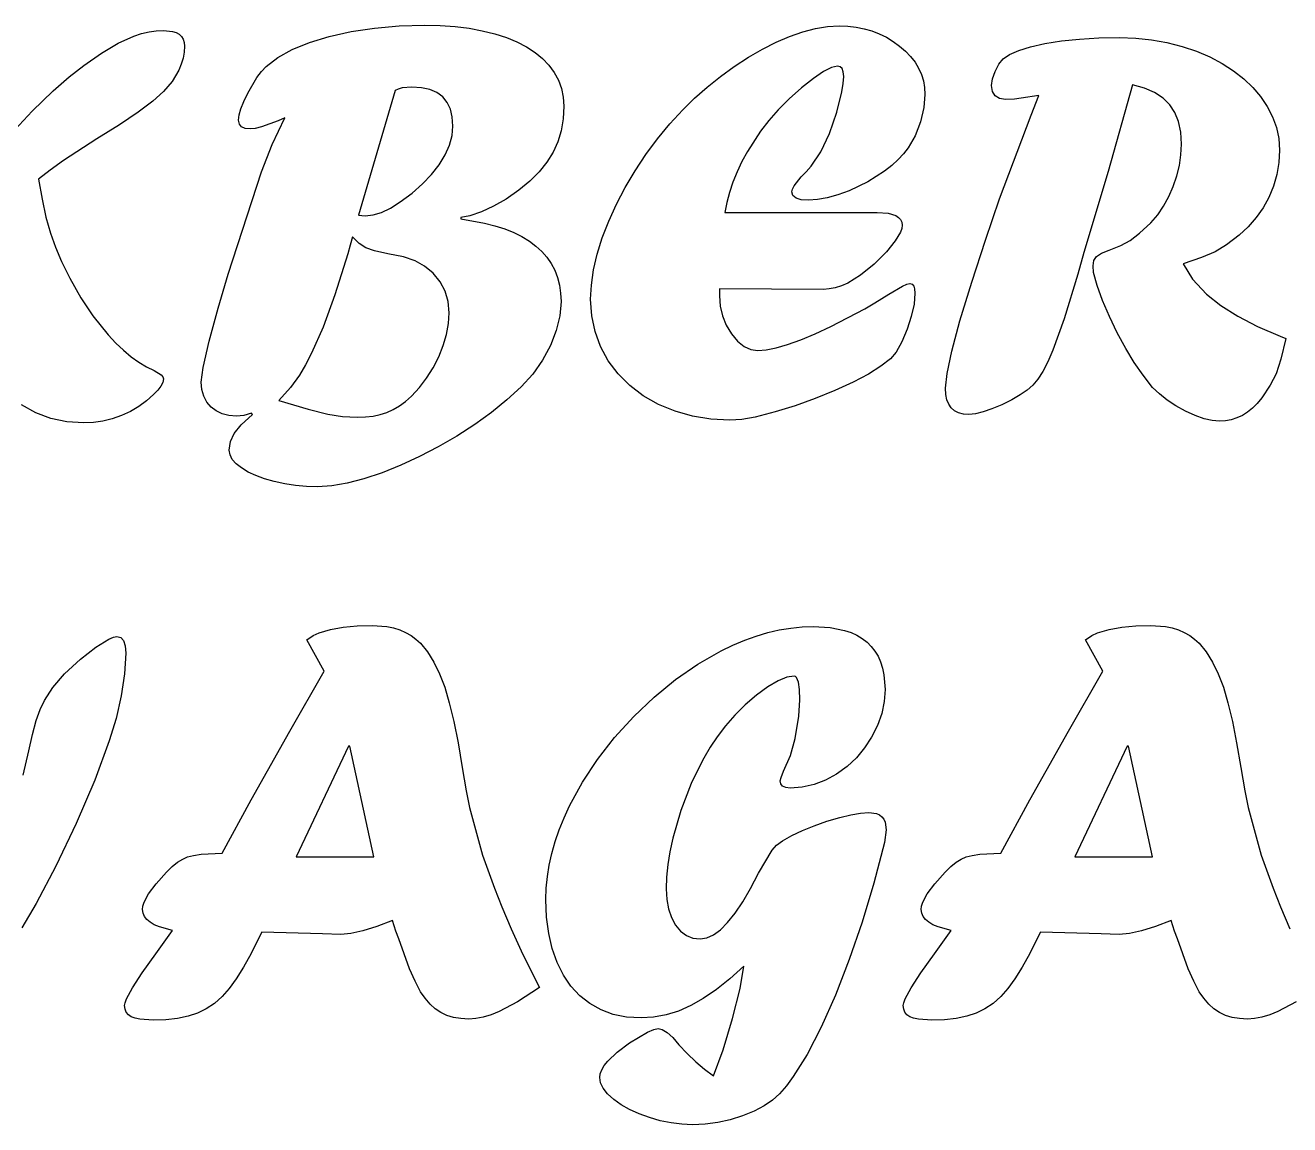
# Model space of a CAD drawing. Extents: x 9 to 1857, y 16 to 982.
# Drawn here: x 910 to 1215.7, y 710.4 to 976.4 of the extents above; entities that cross this region are included whole.
import ezdxf

# ---------------------------------------------------------------- set-up
doc = ezdxf.new("R2010")
doc.units = 0

msp = doc.modelspace()

# ---------------------------------------------------------------- linework, layer by layer
at = {"layer": 'Layer 1'}
for p, q in [((988.831009, 974.844908), (994.450815, 975.684648)), ((994.450815, 975.684648), (1000.372059, 976.188493)), ((1000.372059, 976.188493), (1006.59474, 976.356441)), ((1006.59474, 976.356441), (1010.358499, 976.27462)), ((1010.358499, 976.27462), (1013.932785, 976.029156)), ((1013.932785, 976.029156), (1017.317599, 975.62005)), ((1017.317599, 975.62005), (1020.51294, 975.047301)), ((1097.993677, 974.783953), (1101.059806, 975.580631)), ((1101.059806, 975.580631), (1103.988127, 976.058638)), ((1103.988127, 976.058638), (1106.778641, 976.217974)), ((1106.778641, 976.217974), (1108.875837, 976.141536)), ((1108.875837, 976.141536), (1110.89552, 975.912222)), ((1110.89552, 975.912222), (1112.837689, 975.530032)), ((1112.837689, 975.530032), (1114.702346, 974.994966)), ((932.469275, 972.015121), (936.29763, 973.737665)), ((936.29763, 973.737665), (938.143985, 974.340555)), ((938.143985, 974.340555), (939.945125, 974.771191)), ((939.945125, 974.771191), (941.70105, 975.029573)), ((941.70105, 975.029573), (943.41176, 975.1157)), ((943.41176, 975.1157), (945.642463, 974.87885)), ((945.642463, 974.87885), (946.518811, 974.582787)), ((946.518811, 974.582787), (947.235822, 974.1683)), ((947.235822, 974.1683), (947.793498, 973.635387)), ((947.793498, 973.635387), (948.191838, 972.98405)), ((948.191838, 972.98405), (948.430842, 972.214288)), ((948.430842, 972.214288), (948.51051, 971.3261)), ((974.555405, 970.499789), (978.706739, 972.205108)), ((978.706739, 972.205108), (983.51264, 973.669271)), ((983.51264, 973.669271), (988.831009, 974.844908)), ((1020.51294, 975.047301), (1023.5317, 974.310915)), ((1023.5317, 974.310915), (1026.31792, 973.410886)), ((1026.31792, 973.410886), (1028.8716, 972.347215)), ((1028.8716, 972.347215), (1031.19274, 971.119901)), ((1088.209661, 970.568021), (1091.525543, 972.256116)), ((1091.525543, 972.256116), (1094.789741, 973.668604)), ((1094.789741, 973.668604), (1097.993677, 974.783953)), ((1114.702346, 974.994966), (1116.489489, 974.307025)), ((1116.489489, 974.307025), (1118.19912, 973.466207)), ((1118.19912, 973.466207), (1119.831237, 972.472514)), ((1119.831237, 972.472514), (1121.385841, 971.325944)), ((1156.527342, 971.946348), (1160.549482, 972.579384)), ((1160.549482, 972.579384), (1164.898912, 973.031553)), ((1164.898912, 973.031553), (1169.575632, 973.302854)), ((1169.575632, 973.302854), (1174.579642, 973.393288)), ((1174.579642, 973.393288), (1178.494127, 973.259791)), ((1178.494127, 973.259791), (1182.313872, 972.8593)), ((1182.313872, 972.8593), (1186.038877, 972.191816)), ((1186.038877, 972.191816), (1189.669142, 971.257338)), ((924.153687, 966.658007), (928.46006, 969.60356)), ((928.46006, 969.60356), (932.469275, 972.015121)), ((948.424382, 969.879164), (948.165998, 968.432228)), ((948.51051, 971.3261), (948.424382, 969.879164)), ((971.058639, 968.553313), (974.555405, 970.499789)), ((1031.19274, 971.119901), (1033.264094, 969.776315)), ((1033.264094, 969.776315), (1035.068457, 968.294926)), ((1084.842093, 968.604321), (1088.209661, 970.568021)), ((1121.385841, 971.325944), (1122.823092, 970.087866)), ((1122.823092, 970.087866), (1124.068709, 968.785193)), ((1146.467642, 968.225648), (1148.000712, 969.310852)), ((1148.000712, 969.310852), (1150.188352, 970.292703)), ((1150.188352, 970.292703), (1153.030562, 971.171202)), ((1153.030562, 971.171202), (1156.527342, 971.946348)), ((1189.669142, 971.257338), (1193.161605, 970.08601)), ((1193.161605, 970.08601), (1196.404292, 968.707975)), ((920.60525, 963.88471), (924.153687, 966.658007)), ((947.735357, 966.985289), (947.13246, 965.53835)), ((948.165998, 968.432228), (947.735357, 966.985289)), ((967.114013, 965.164209), (968.21644, 966.365681)), ((968.21644, 966.365681), (971.058639, 968.553313)), ((1035.068457, 968.294926), (1036.605829, 966.675735)), ((1036.605829, 966.675735), (1037.87621, 964.918741)), ((1078.059588, 963.953439), (1081.422841, 966.365014)), ((1081.422841, 966.365014), (1084.842093, 968.604321)), ((1104.9183, 966.171244), (1102.989049, 965.176474)), ((1106.365241, 966.502834), (1104.9183, 966.171244)), ((1107.028425, 966.343498), (1106.365241, 966.502834)), ((1107.502129, 965.865491), (1107.028425, 966.343498)), ((1124.068709, 968.785193), (1125.122693, 967.417924)), ((1125.122693, 967.417924), (1125.985043, 965.986059)), ((1125.985043, 965.986059), (1126.655761, 964.489599)), ((1144.469482, 965.193968), (1145.416882, 966.950963)), ((1145.416882, 966.950963), (1146.467642, 968.225648)), ((1196.404292, 968.707975), (1199.397205, 967.123235)), ((1199.397205, 967.123235), (1202.140342, 965.331788)), ((916.781187, 960.474078), (920.60525, 963.88471)), ((947.13246, 965.53835), (945.51327, 962.782275)), ((963.80671, 959.957821), (966.011582, 963.695741)), ((966.011582, 963.695741), (967.114013, 965.164209)), ((1037.87621, 964.918741), (1038.901115, 963.041165)), ((1038.901115, 963.041165), (1039.63319, 961.060238)), ((1074.859971, 961.404064), (1078.059588, 963.953439)), ((1100.577485, 963.518524), (1097.683611, 961.197394)), ((1102.989049, 965.176474), (1100.577485, 963.518524)), ((1107.78635, 965.068813), (1107.502129, 965.865491)), ((1107.777739, 962.252452), (1107.881091, 963.953464)), ((1107.881091, 963.953464), (1107.78635, 965.068813)), ((1126.655761, 964.489599), (1127.134844, 962.928543)), ((1127.134844, 962.928543), (1127.422294, 961.302891)), ((1143.64266, 961.817788), (1143.849365, 963.385303)), ((1143.849365, 963.385303), (1144.469482, 965.193968)), ((1202.140342, 965.331788), (1204.6122, 963.39823)), ((1204.6122, 963.39823), (1206.791222, 961.318258)), ((911.648, 955.6165), (916.781187, 960.474078)), ((943.41176, 960.30181), (940.827944, 958.010825)), ((945.51327, 962.782275), (943.41176, 960.30181)), ((962.842088, 957.94675), (963.80671, 959.957821)), ((999.429, 960.578), (990.54065, 930.399)), ((1000.173988, 960.939718), (999.42899, 960.577983)), ((999.42899, 960.577983), (999.429, 960.578)), ((1001.099852, 961.1981), (1000.173988, 960.939718)), ((1003.49418, 961.404805), (1001.099852, 961.1981)), ((1005.819616, 961.257312), (1003.49418, 961.404805)), ((1007.834994, 960.814833), (1005.819616, 961.257312)), ((1009.540313, 960.077368), (1007.834994, 960.814833)), ((1010.935575, 959.044917), (1009.540313, 960.077368)), ((1039.63319, 961.060238), (1040.072435, 958.97596)), ((1071.823988, 958.716889), (1074.859971, 961.404064)), ((1097.683611, 961.197394), (1094.712222, 958.553285)), ((1106.227451, 955.340744), (1107.467681, 960.249994)), ((1107.467681, 960.249994), (1107.777739, 962.252452)), ((1127.422294, 961.302891), (1127.518111, 959.612644)), ((1143.853671, 960.340705), (1143.64266, 961.817788)), ((1144.486705, 959.285645), (1143.853671, 960.340705)), ((1177.680309, 961.955584), (1171.789199, 941.026659)), ((1180.569869, 961.137373), (1177.680309, 961.955584)), ((1183.037409, 960.060782), (1180.569869, 961.137373)), ((1185.082929, 958.725808), (1183.037409, 960.060782)), ((1206.791222, 961.318258), (1208.67741, 959.09187)), ((940.827944, 958.010825), (937.279505, 955.34088)), ((962.153073, 956.185448), (962.842088, 957.94675)), ((1012.020778, 957.717481), (1010.935575, 959.044917)), ((1012.795924, 956.095058), (1012.020778, 957.717481)), ((1040.072435, 958.97596), (1040.21885, 956.788331)), ((1068.951641, 955.891914), (1071.823988, 958.716889)), ((1094.712222, 958.553285), (1092.068116, 955.926399)), ((1127.518111, 959.612644), (1127.242501, 956.443161)), ((1145.541761, 958.65261), (1144.486705, 959.285645)), ((1147.01884, 958.441598), (1145.541761, 958.65261)), ((1149.172025, 958.510499), (1147.01884, 958.441598)), ((1150.80844, 958.717204), (1149.172025, 958.510499)), ((1155.08034, 959.33732), (1150.80844, 958.717204)), ((1153.22, 954.652), (1155.08034, 959.33732)), ((1186.706429, 957.132454), (1185.082929, 958.725808)), ((1187.942358, 955.272105), (1186.706429, 957.132454)), ((1208.67741, 959.09187), (1210.270762, 956.719068)), ((897.661, 940.527), (911.648, 955.6165)), ((937.279505, 955.34088), (932.766444, 952.291975)), ((961.60186, 953.412151), (961.739663, 954.673915)), ((961.739663, 954.673915), (962.153073, 956.185448)), ((969.697825, 947.538305), (972.76396, 953.96337)), ((972.76396, 953.96337), (971.17921, 953.205451)), ((1013.261011, 954.17765), (1012.795924, 956.095058)), ((1013.41604, 951.965255), (1013.261011, 954.17765)), ((1040.21885, 956.788331), (1040.055209, 953.739427)), ((1065.829527, 952.48988), (1068.951641, 955.891914)), ((1092.068116, 955.926399), (1089.751292, 953.316735)), ((1104.436001, 950.190331), (1106.227451, 955.340744)), ((1127.242501, 956.443161), (1126.415671, 952.998074)), ((1145.572109, 934.394834), (1153.220199, 954.651934)), ((1153.220199, 954.651934), (1153.22, 954.652)), ((1188.825164, 953.067247), (1187.942358, 955.272105)), ((1210.270762, 956.719068), (1211.566974, 954.251523)), ((1211.566974, 954.251523), (1212.49284, 951.672008)), ((932.766444, 952.291975), (927.28876, 948.86411)), ((961.778421, 952.477673), (961.60186, 953.412151)), ((962.308105, 951.810188), (961.778421, 952.477673)), ((963.190911, 951.409698), (962.308105, 951.810188)), ((964.42684, 951.276201), (963.190911, 951.409698)), ((965.598173, 951.396779), (964.42684, 951.276201)), ((967.114012, 951.758513), (965.598173, 951.396779)), ((971.17921, 953.205451), (967.114012, 951.758513)), ((1013.205029, 949.674274), (1013.41604, 951.965255)), ((1039.564285, 950.862776), (1038.746079, 948.158377)), ((1040.055209, 953.739427), (1039.564285, 950.862776)), ((1062.871056, 948.898369), (1065.829527, 952.48988)), ((1087.761751, 950.724294), (1084.626729, 945.849491)), ((1089.751292, 953.316735), (1087.761751, 950.724294)), ((1126.415671, 952.998074), (1125.123758, 949.639114)), ((1189.354848, 950.51788), (1188.825164, 953.067247)), ((1212.49284, 951.672008), (1213.048359, 948.980523)), ((927.28876, 948.86411), (919.296135, 943.679253)), ((1012.571995, 947.34884), (1013.205029, 949.674274)), ((1038.746079, 948.158377), (1037.60059, 945.626231)), ((1060.076227, 945.11738), (1062.871056, 948.898369)), ((1102.368931, 945.763394), (1104.436001, 950.190331)), ((1125.123758, 949.639114), (1123.452901, 946.728014)), ((1189.531409, 947.624004), (1189.354848, 950.51788)), ((1213.048359, 948.980523), (1213.233532, 946.177068)), ((967.114, 940.94097), (969.697825, 947.538305)), ((1010.03986, 942.594615), (1011.516939, 944.988954)), ((1011.516939, 944.988954), (1012.571995, 947.34884)), ((1037.60059, 945.626231), (1036.101979, 943.218974)), ((1057.445041, 941.146914), (1060.076227, 945.11738)), ((1084.626729, 945.849491), (1083.29176, 943.373336)), ((1100.043508, 942.318299), (1102.368931, 945.763394)), ((1122.372, 945.289691), (1121.058556, 943.868592)), ((1123.452901, 946.728014), (1122.372, 945.289691)), ((1189.031869, 942.473569), (1189.406524, 945.044478)), ((1189.406524, 945.044478), (1189.531409, 947.624004)), ((1213.233532, 946.177068), (1213.074197, 943.162614)), ((919.296135, 943.679253), (916.023291, 941.332286)), ((1008.213962, 940.251956), (1010.03986, 942.594615)), ((1036.101979, 943.218974), (1034.224405, 940.889231)), ((1083.29176, 943.373336), (1082.111821, 940.871344)), ((1098.842035, 940.905813), (1100.043508, 942.318299)), ((1119.51257, 942.464716), (1117.734041, 941.078064)), ((1121.058556, 943.868592), (1119.51257, 942.464716)), ((1188.407444, 939.911278), (1189.031869, 942.473569)), ((1213.074197, 943.162614), (1212.596192, 940.251513)), ((916.023291, 941.332286), (913.23276, 939.14896)), ((913.23276, 939.14896), (914.094031, 934.291385)), ((959.0525, 916.13637), (967.114, 940.94097)), ((1006.043557, 937.978197), (1008.213962, 940.251956)), ((1031.967869, 938.637004), (1029.33237, 936.462291)), ((1034.224405, 940.889231), (1031.967869, 938.637004)), ((1055.037774, 937.111862), (1057.445041, 941.146914)), ((1082.111821, 940.871344), (1081.099829, 938.399492)), ((1095.909394, 937.546849), (1097.614721, 939.700034)), ((1097.614721, 939.700034), (1098.842035, 940.905813)), ((1113.703288, 938.511474), (1109.190231, 936.323844)), ((1117.734041, 941.078064), (1113.703288, 938.511474)), ((1171.789199, 941.026659), (1165.967009, 921.372484)), ((1187.533249, 937.357604), (1188.407444, 939.911278)), ((1212.596192, 940.251513), (1211.799517, 937.443764)), ((1000.66923, 933.637385), (1003.528647, 935.773341)), ((1003.528647, 935.773341), (1006.043557, 937.978197)), ((1029.33237, 936.462291), (1026.240404, 934.317724)), ((1052.914733, 933.068194), (1055.037774, 937.111862)), ((1080.268704, 935.944867), (1079.618444, 933.507467)), ((1081.099829, 938.399492), (1080.268704, 935.944867)), ((1095.340951, 936.048234), (1095.483062, 936.71572)), ((1095.595027, 935.174043), (1095.340951, 936.048234)), ((1095.483062, 936.71572), (1095.909394, 937.546849)), ((1109.190231, 936.323844), (1106.434154, 935.329074)), ((1186.473891, 934.920203), (1187.533249, 937.357604)), ((1211.799517, 937.443764), (1210.684172, 934.739368)), ((914.094031, 934.291385), (915.0242, 929.91612)), ((998.330869, 932.160302), (1000.66923, 933.637385)), ((1023.234565, 932.569341), (1020.314854, 931.217144)), ((1026.240404, 934.317724), (1023.234565, 932.569341)), ((1051.075919, 929.015912), (1052.914733, 933.068194)), ((1079.618444, 933.507467), (1079.149051, 931.087294)), ((1096.357254, 934.549621), (1095.595027, 935.174043)), ((1097.627632, 934.174968), (1096.357254, 934.549621)), ((1099.406161, 934.050084), (1097.627632, 934.174968)), ((1101.542119, 934.192194), (1099.406161, 934.050084)), ((1103.884784, 934.618524), (1101.542119, 934.192194)), ((1106.434154, 935.329074), (1103.884784, 934.618524)), ((1142.127004, 924.421334), (1145.572109, 934.394834)), ((1183.786721, 930.510488), (1185.225049, 932.637832)), ((1185.225049, 932.637832), (1186.473891, 934.920203)), ((1210.684172, 934.739368), (1209.275982, 932.202919)), ((915.0242, 929.91612), (916.109412, 926.074848)), ((990.54065, 930.399), (992.19429, 930.261195)), ((992.19429, 930.261195), (994.093399, 930.472207)), ((994.093399, 930.472207), (996.138925, 931.105243)), ((996.138925, 931.105243), (998.330869, 932.160302)), ((1017.48127, 930.261131), (1015.34532, 929.847723)), ((1015.34532, 929.847723), (1015.35, 929.503)), ((1015.35, 929.503), (1021.018242, 928.512537)), ((1020.314854, 931.217144), (1017.48127, 930.261131)), ((1079.149051, 931.087294), (1115.94, 931.088)), ((1115.94, 931.088), (1118.592711, 930.894214)), ((1118.592711, 930.894214), (1120.487505, 930.312855)), ((1120.487505, 930.312855), (1121.150683, 929.876836)), ((1121.150683, 929.876836), (1121.624381, 929.343924)), ((1121.624381, 929.343924), (1121.9086, 928.714118)), ((1182.158909, 928.538174), (1183.786721, 930.510488)), ((1207.600802, 929.830113), (1205.658632, 927.620949)), ((1209.275982, 932.202919), (1207.600802, 929.830113)), ((1021.018242, 928.512537), (1023.568951, 927.855817)), ((1023.568951, 927.855817), (1025.930719, 927.091439)), ((1025.930719, 927.091439), (1028.103545, 926.219401)), ((1049.521331, 924.955014), (1051.075919, 929.015912)), ((1121.581317, 926.312248), (1120.315248, 924.1806)), ((1121.897834, 927.206893), (1121.581317, 926.312248)), ((1122.00334, 927.98742), (1121.897834, 927.206893)), ((1121.9086, 928.714118), (1122.00334, 927.98742)), ((1179.385616, 926.074937), (1182.158909, 928.538174)), ((1205.658632, 927.620949), (1203.449472, 925.575428)), ((916.109412, 926.074848), (917.29797, 922.68143)), ((989.0937, 925.1625), (988.542494, 923.16435)), ((989.093662, 925.162488), (989.0937, 925.1625)), ((990.76453, 923.543294), (989.093662, 925.162488)), ((992.332052, 922.544218), (990.76453, 923.543294)), ((1028.103545, 926.219401), (1030.08743, 925.239705)), ((1030.08743, 925.239705), (1031.882373, 924.152349)), ((1031.882373, 924.152349), (1033.488375, 922.957335)), ((1048.285402, 920.975932), (1049.521331, 924.955014)), ((1120.315248, 924.1806), (1118.205132, 921.592477)), ((1138.819709, 914.206634), (1142.127004, 924.421334)), ((1174.855317, 923.077709), (1177.129079, 924.335164)), ((1177.129079, 924.335164), (1179.385616, 926.074937)), ((1200.45225, 923.267218), (1197.661722, 921.579128)), ((1203.449472, 925.575428), (1200.45225, 923.267218)), ((917.29797, 922.68143), (918.79658, 919.253568)), ((987.991262, 921.0973), (984.873454, 911.175425)), ((988.542494, 923.16435), (987.991262, 921.0973)), ((994.433547, 921.837972), (992.332052, 922.544218)), ((997.706372, 921.097278), (994.433547, 921.837972)), ((1001.444312, 920.322133), (997.706372, 921.097278)), ((1004.252052, 919.374738), (1001.444312, 920.322133)), ((1033.488375, 922.957335), (1034.905436, 921.654662)), ((1034.905436, 921.654662), (1036.133555, 920.24433)), ((1036.133555, 920.24433), (1037.172732, 918.726339)), ((1047.402596, 917.169104), (1048.285402, 920.975932)), ((1118.205132, 921.592477), (1115.25097, 918.54788)), ((1165.967009, 921.372484), (1164.520079, 916.135944)), ((1168.378563, 919.425914), (1168.998679, 920.407764)), ((1168.998679, 920.407764), (1170.170007, 921.200135)), ((1170.170007, 921.200135), (1172.030349, 921.923604)), ((1172.030349, 921.923604), (1174.855317, 923.077709)), ((1194.388895, 920.16664), (1189.944732, 918.685258)), ((1197.661722, 921.579128), (1194.388895, 920.16664)), ((918.79658, 919.253568), (920.81195, 915.17114)), ((1006.543045, 918.117278), (1004.252052, 919.374738)), ((1008.592882, 916.411958), (1006.543045, 918.117278)), ((1037.172732, 918.726339), (1038.022969, 917.100689)), ((1038.022969, 917.100689), (1038.684264, 915.36738)), ((1046.872912, 913.534532), (1047.402596, 917.169104)), ((1115.25097, 918.54788), (1111.978138, 915.89516)), ((1168.171857, 918.134004), (1168.378563, 919.425914)), ((1168.309652, 916.549264), (1168.171857, 918.134004)), ((1189.944732, 918.685258), (1192.218482, 914.964558)), ((920.81195, 915.17114), (923.464665, 910.416915)), ((956.611144, 907.919545), (959.057154, 916.13607)), ((959.057154, 916.13607), (959.0525, 916.13637)), ((1010.311115, 914.340599), (1008.592882, 916.411958)), ((1011.538425, 912.053921), (1010.311115, 914.340599)), ((1038.684264, 915.36738), (1039.156617, 913.526412)), ((1111.978138, 915.89516), (1108.84311, 914.00036)), ((1135.994751, 904.904919), (1138.819709, 914.206634)), ((1164.520079, 916.135944), (1161.212786, 905.335594)), ((1169.18815, 913.414229), (1168.309652, 916.549264)), ((1192.218482, 914.964558), (1195.594662, 911.312768)), ((984.873454, 911.175425), (981.996812, 903.3206)), ((1012.27481, 909.551924), (1011.538425, 912.053921)), ((1039.156617, 913.526412), (1039.440029, 911.577786)), ((1039.440029, 911.577786), (1039.5345, 909.5215)), ((1046.696351, 910.072214), (1046.872912, 913.534532)), ((1077.8409, 912.621803), (1077.84, 910.899)), ((1102.99, 912.484), (1077.8409, 912.621803)), ((1104.398953, 912.57926), (1102.98647, 912.48452)), ((1102.98647, 912.48452), (1102.99, 912.484)), ((1105.845888, 912.86348), (1104.398953, 912.57926)), ((1107.327273, 913.33718), (1105.845888, 912.86348)), ((1108.84311, 914.00036), (1107.327273, 913.33718)), ((1115.3915, 909.24536), (1118.76768, 911.31241)), ((1118.76768, 911.31241), (1122.074957, 913.224437)), ((1122.074957, 913.224437), (1123.160162, 913.702444)), ((1123.160162, 913.702444), (1123.86641, 913.86178)), ((1123.86641, 913.86178), (1124.409011, 913.71967)), ((1124.409011, 913.71967), (1124.796582, 913.29334)), ((1124.796582, 913.29334), (1125.029126, 912.58279)), ((1125.10664, 911.58802), (1124.88271, 908.935302)), ((1125.029126, 912.58279), (1125.10664, 911.58802)), ((1170.445602, 909.796884), (1169.18815, 913.414229)), ((1195.594662, 911.312768), (1199.031141, 908.586837)), ((923.464665, 910.416915), (926.32409, 906.0761)), ((954.509634, 899.94417), (956.611144, 907.919545)), ((1012.520272, 906.834608), (1012.27481, 909.551924)), ((1039.5345, 909.5215), (1039.241665, 906.07641)), ((1046.963345, 906.06729), (1046.696351, 910.072214)), ((1077.84, 910.899), (1078.020866, 908.440067)), ((1078.020866, 908.440067), (1078.563463, 906.0931)), ((1112.97993, 907.79842), (1115.3915, 909.24536)), ((1124.88271, 908.935302), (1124.210921, 905.93807)), ((1172.099252, 905.938384), (1170.445602, 909.796884)), ((1199.031141, 908.586837), (1203.139417, 905.990093)), ((926.32409, 906.0761), (930.040484, 901.476894)), ((1012.360937, 904.229248), (1012.520272, 906.834608)), ((1039.241665, 906.07641), (1038.36316, 902.49352)), ((1047.764326, 902.251849), (1046.963345, 906.06729)), ((1078.563463, 906.0931), (1079.467791, 903.858097)), ((1104.76339, 903.474838), (1112.97993, 907.79842)), ((1124.210921, 905.93807), (1123.194619, 902.820265)), ((1133.996599, 897.532434), (1135.994751, 904.904919)), ((1161.212786, 905.335594), (1158.456709, 897.739144)), ((1174.028502, 901.942084), (1172.099252, 905.938384)), ((1203.139417, 905.990093), (1207.919491, 903.522537)), ((981.996812, 903.3206), (979.223507, 897.016085)), ((1011.882932, 901.580828), (1012.360937, 904.229248)), ((1038.36316, 902.49352), (1036.985117, 898.87618)), ((1049.099295, 898.62589), (1047.764326, 902.251849)), ((1079.467791, 903.858097), (1080.73385, 901.73506)), ((1101.003937, 901.739374), (1104.76339, 903.474838)), ((1123.194619, 902.820265), (1121.937151, 899.80581)), ((1176.07833, 898.152482), (1174.028502, 901.942084)), ((1207.919491, 903.522537), (1213.371362, 901.184168)), ((930.040484, 901.476894), (931.895451, 899.500273)), ((931.895451, 899.500273), (933.748265, 897.738975)), ((953.062689, 893.570755), (954.509634, 899.94417)), ((1009.970912, 896.154808), (1011.086257, 898.889348)), ((1011.086257, 898.889348), (1011.882932, 901.580828)), ((1036.985117, 898.87618), (1035.05587, 895.32774)), ((1080.73385, 901.73506), (1082.219547, 899.956535)), ((1082.219547, 899.956535), (1083.78276, 898.68616)), ((1091.516995, 898.324427), (1094.298916, 899.142637)), ((1094.298916, 899.142637), (1097.47703, 900.28813)), ((1097.47703, 900.28813), (1101.003937, 901.739374)), ((1121.937151, 899.80581), (1120.559121, 897.325348)), ((1213.371362, 901.184168), (1214.749392, 900.632954)), ((1214.749392, 900.632954), (1213.543617, 895.568674)), ((933.748265, 897.738975), (935.598926, 896.192998)), ((935.598926, 896.192998), (937.447434, 894.862344)), ((979.223507, 897.016085), (977.772261, 894.251401)), ((1008.601487, 893.493478), (1009.970912, 896.154808)), ((1050.968251, 895.189414), (1049.099295, 898.62589)), ((1083.78276, 898.68616), (1085.423487, 897.923935)), ((1085.423487, 897.923935), (1087.14173, 897.66986)), ((1087.14173, 897.66986), (1089.131266, 897.833502)), ((1089.131266, 897.833502), (1091.516995, 898.324427)), ((1119.181091, 895.6717), (1116.868565, 893.875947)), ((1120.559121, 897.325348), (1119.181091, 895.6717)), ((1132.859712, 892.123647), (1133.996599, 897.532434)), ((1158.456709, 897.739144), (1157.250937, 894.965849)), ((1178.093712, 894.776294), (1176.07833, 898.152482)), ((937.447434, 894.862344), (939.293788, 893.747011)), ((939.293788, 893.747011), (941.13799, 892.847)), ((941.13799, 892.847), (942.843302, 891.796248)), ((952.580374, 890.02231), (953.062689, 893.570755)), ((977.772261, 894.251401), (976.277952, 891.7451)), ((1007.042582, 891.021628), (1008.601487, 893.493478)), ((1035.05587, 895.32774), (1032.69599, 891.968777)), ((1053.353977, 892.024227), (1050.968251, 895.189414)), ((1116.868565, 893.875947), (1113.858406, 892.00268)), ((1156.045162, 892.640414), (1154.839382, 890.762839)), ((1157.250937, 894.965849), (1156.045162, 892.640414)), ((1180.246877, 891.692941), (1178.093712, 894.776294)), ((1213.543617, 895.568674), (1212.406752, 892.089134)), ((943.261019, 889.966048), (942.808855, 889.04018)), ((942.843302, 891.796248), (943.269631, 891.309629)), ((943.41174, 890.84885), (943.261019, 889.966048)), ((943.269631, 891.309629), (943.41174, 890.84885)), ((952.726791, 888.226561), (952.580374, 890.02231)), ((976.277952, 891.7451), (974.17645, 888.765095)), ((1005.294197, 888.739258), (1007.042582, 891.021628)), ((1032.69599, 891.968777), (1029.88825, 888.91987)), ((1056.170336, 889.212164), (1053.353977, 892.024227)), ((1110.150615, 890.051897), (1105.745191, 888.0236)), ((1113.858406, 892.00268), (1110.150615, 890.051897)), ((1132.480749, 888.575204), (1132.859712, 892.123647)), ((1154.839382, 890.762839), (1153.633599, 889.333124)), ((1182.572312, 888.781844), (1180.246877, 891.692941)), ((1212.406752, 892.089134), (1210.994255, 889.281387)), ((941.0002, 887.05925), (939.329328, 885.500349)), ((942.055249, 888.071248), (941.0002, 887.05925)), ((942.808855, 889.04018), (942.055249, 888.071248)), ((953.166041, 886.628903), (952.726791, 888.226561)), ((953.898126, 885.229336), (953.166041, 886.628903)), ((974.17645, 888.765095), (971.317022, 885.61284)), ((1001.952455, 885.393217), (1003.356332, 886.646368)), ((1003.356332, 886.646368), (1005.294197, 888.739258)), ((1029.88825, 888.91987), (1026.460382, 885.771919)), ((1059.417327, 886.753226), (1056.170336, 889.212164)), ((1063.094951, 884.647414), (1059.417327, 886.753226)), ((1105.745191, 888.0236), (1100.973748, 886.068511)), ((1132.56903, 887.08951), (1132.480749, 888.575204)), ((1132.833871, 885.801909), (1132.56903, 887.08951)), ((1150.550242, 886.938789), (1148.504722, 885.75454)), ((1152.259867, 888.13165), (1150.550242, 886.938789)), ((1153.633599, 889.333124), (1152.259867, 888.13165)), ((1184.230269, 887.179876), (1182.572312, 888.781844)), ((1186.10354, 885.681262), (1184.230269, 887.179876)), ((1210.994255, 889.281387), (1208.961642, 886.232484)), ((912.548052, 882.649532), (909.09865, 884.57878)), ((937.486202, 884.130928), (935.470823, 882.950984)), ((939.329328, 885.500349), (937.486202, 884.130928)), ((954.923044, 884.02786), (953.898126, 885.229336)), ((956.184812, 883.063234), (954.923044, 884.02786)), ((971.317022, 885.61284), (978.448357, 883.511335)), ((978.448357, 883.511335), (983.168122, 882.30556)), ((998.98968, 883.429517), (1000.496905, 884.320933)), ((1000.496905, 884.320933), (1001.952455, 885.393217)), ((1026.460382, 885.771919), (1022.72246, 882.735935)), ((1067.12142, 882.989464), (1063.094951, 884.647414)), ((1096.167851, 884.337353), (1091.327498, 882.830126)), ((1100.973748, 886.068511), (1096.167851, 884.337353)), ((1133.275275, 884.7124), (1132.833871, 885.801909)), ((1133.893239, 883.820984), (1133.275275, 884.7124)), ((1134.687765, 883.12766), (1133.893239, 883.820984)), ((1143.711748, 883.55399), (1141.575794, 882.821909)), ((1146.123309, 884.578904), (1143.711748, 883.55399)), ((1148.504722, 885.75454), (1146.123309, 884.578904)), ((1188.192124, 884.286001), (1186.10354, 885.681262)), ((1190.496022, 882.994094), (1188.192124, 884.286001)), ((1206.718036, 883.760631), (1205.51549, 882.789546)), ((1207.866753, 884.908277), (1206.718036, 883.760631)), ((1208.961642, 886.232484), (1207.866753, 884.908277)), ((916.21277, 881.271498), (912.548052, 882.649532)), ((920.092802, 880.444677), (916.21277, 881.271498)), ((924.18815, 880.16907), (920.092802, 880.444677)), ((928.77012, 880.616932), (926.487747, 880.281036)), ((931.035267, 881.176761), (928.77012, 880.616932)), ((933.28319, 881.96052), (931.035267, 881.176761)), ((935.470823, 882.950984), (933.28319, 881.96052)), ((957.627446, 882.374215), (956.184812, 883.063234)), ((959.250947, 881.960804), (957.627446, 882.374215)), ((961.055314, 881.823), (959.250947, 881.960804)), ((962.863971, 881.995254), (961.055314, 881.823)), ((962.24385, 879.70427), (964.9827, 882.23641)), ((964.707084, 882.512016), (962.863971, 881.995254)), ((964.9827, 882.23641), (964.707084, 882.512016)), ((983.168122, 882.30556), (986.733782, 881.737118)), ((986.733782, 881.737118), (990.265002, 881.547638)), ((990.265002, 881.547638), (992.23731, 881.620846)), ((992.23731, 881.620846), (994.089042, 881.840471)), ((994.089042, 881.840471), (995.8202, 882.206511)), ((995.8202, 882.206511), (997.430782, 882.718968)), ((997.430782, 882.718968), (998.98968, 883.429517)), ((1022.72246, 882.735935), (1018.674482, 879.811919)), ((1071.345976, 881.805214), (1067.12142, 882.989464)), ((1075.76862, 881.094664), (1071.345976, 881.805214)), ((1080.389351, 880.857814), (1075.76862, 881.094664)), ((1083.283211, 881.030068), (1080.389351, 880.857814)), ((1086.452691, 881.54683), (1083.283211, 881.030068)), ((1091.327498, 882.830126), (1086.452691, 881.54683)), ((1135.658852, 882.632429), (1134.687765, 883.12766)), ((1136.8065, 882.33529), (1135.658852, 882.632429)), ((1138.130709, 882.236244), (1136.8065, 882.33529)), ((1139.715448, 882.38266), (1138.130709, 882.236244)), ((1141.575794, 882.821909), (1139.715448, 882.38266)), ((1192.842991, 881.939037), (1190.496022, 882.994094)), ((1194.991867, 881.185424), (1192.842991, 881.939037)), ((1196.942651, 880.733257), (1194.991867, 881.185424)), ((1198.695342, 880.582534), (1196.942651, 880.733257)), ((1200.167028, 880.670814), (1198.695342, 880.582534)), ((1201.584886, 880.935656), (1200.167028, 880.670814)), ((1202.948915, 881.377058), (1201.584886, 880.935656)), ((1204.259117, 881.995022), (1202.948915, 881.377058)), ((1205.51549, 882.789546), (1204.259117, 881.995022)), ((926.487747, 880.281036), (924.18815, 880.16907)), ((959.625597, 875.69074), (960.50408, 877.61999)), ((960.50408, 877.61999), (962.24385, 879.70427)), ((1018.674482, 879.811919), (1014.31645, 876.99987)), ((959.33277, 873.62369), (959.625597, 875.69074)), ((1009.829224, 874.377297), (1005.324765, 872.021718)), ((1014.31645, 876.99987), (1009.829224, 874.377297)), ((959.517943, 872.473892), (959.33277, 873.62369)), ((960.073462, 871.367158), (959.517943, 872.473892)), ((960.999328, 870.303487), (960.073462, 871.367158)), ((1005.324765, 872.021718), (1000.803074, 869.933132)), ((962.29554, 869.28288), (960.999328, 870.303487)), ((963.901814, 868.301027), (962.29554, 869.28288)), ((965.757857, 867.422528), (963.901814, 868.301027)), ((1000.803074, 869.933132), (996.26415, 868.11154)), ((967.863669, 866.647382), (965.757857, 867.422528)), ((970.21925, 865.97559), (967.863669, 866.647382)), ((972.760016, 865.432989), (970.21925, 865.97559)), ((975.352455, 865.045418), (972.760016, 865.432989)), ((987.82368, 865.579405), (984.094372, 864.946371)), ((991.880272, 866.634461), (987.82368, 865.579405)), ((996.26415, 868.11154), (991.880272, 866.634461)), ((977.996566, 864.812874), (975.352455, 865.045418)), ((980.69235, 864.73536), (977.996566, 864.812874)), ((984.094372, 864.946371), (980.69235, 864.73536)), ((931.345499, 828.369498), (932.18094, 828.53314)), ((932.18094, 828.53314), (933.115418, 828.279064)), ((978.06944, 827.7064), (979.602507, 828.75715)), ((979.602507, 828.75715), (981.03221, 829.42894)), ((981.03221, 829.42894), (983.822731, 830.212699)), ((983.822731, 830.212699), (986.888855, 830.772528)), ((986.888855, 830.772528), (990.230581, 831.108424)), ((990.230581, 831.108424), (993.84791, 831.22039)), ((993.84791, 831.22039), (997.422187, 830.949089)), ((997.422187, 830.949089), (999.047838, 830.609964)), ((999.047838, 830.609964), (1000.56583, 830.135188)), ((1000.56583, 830.135188), (1001.976163, 829.524761)), ((1001.976163, 829.524761), (1003.278838, 828.778684)), ((1003.278838, 828.778684), (1004.473853, 827.896957)), ((1083.938064, 827.611848), (1086.749043, 828.630302)), ((1086.749043, 828.630302), (1089.540645, 829.463583)), ((1089.540645, 829.463583), (1092.312868, 830.11169)), ((1092.312868, 830.11169), (1095.065714, 830.574623)), ((1095.065714, 830.574623), (1097.799181, 830.852383)), ((1097.799181, 830.852383), (1100.51327, 830.94497)), ((1100.51327, 830.94497), (1104.582793, 830.707043)), ((1104.582793, 830.707043), (1108.109714, 829.993264)), ((1108.109714, 829.993264), (1109.669698, 829.457929)), ((1109.669698, 829.457929), (1111.094031, 828.803631)), ((1111.094031, 828.803631), (1112.382713, 828.03037)), ((1166.31144, 827.7064), (1167.844508, 828.75715)), ((1167.844508, 828.75715), (1169.27421, 829.42894)), ((1169.27421, 829.42894), (1172.064731, 830.212699)), ((1172.064731, 830.212699), (1175.130855, 830.772528)), ((1175.130855, 830.772528), (1178.472581, 831.108424)), ((1178.472581, 831.108424), (1182.08991, 831.22039)), ((1182.08991, 831.22039), (1185.664188, 830.949089)), ((1185.664188, 830.949089), (1187.289838, 830.609964)), ((1187.289838, 830.609964), (1188.80783, 830.135188)), ((1188.80783, 830.135188), (1190.218163, 829.524761)), ((1190.218163, 829.524761), (1191.520838, 828.778684)), ((1191.520838, 828.778684), (1192.715853, 827.896957)), ((923.361508, 823.003767), (927.08219, 825.91487)), ((927.08219, 825.91487), (930.217228, 827.878573)), ((930.217228, 827.878573), (931.345499, 828.369498)), ((933.115418, 828.279064), (933.782902, 827.516838)), ((933.782902, 827.516838), (934.183393, 826.246459)), ((934.183393, 826.246459), (934.31689, 824.46793)), ((982.27245, 820.1272), (978.06944, 827.7064)), ((1004.473853, 827.896957), (1005.56121, 826.87958)), ((1005.56121, 826.87958), (1007.270831, 824.795299)), ((1078.25797, 825.01942), (1081.107706, 826.408221)), ((1081.107706, 826.408221), (1083.938064, 827.611848)), ((1112.382713, 828.03037), (1113.535745, 827.138145)), ((1113.535745, 827.138145), (1114.553126, 826.126957)), ((1114.553126, 826.126957), (1115.434856, 824.996806)), ((1170.51445, 820.1272), (1166.31144, 827.7064)), ((1192.715853, 827.896957), (1193.80321, 826.87958)), ((1193.80321, 826.87958), (1195.512831, 824.795299)), ((919.503, 819.507), (923.361508, 823.003767)), ((934.31689, 824.46793), (934.04128, 819.506995)), ((1007.270831, 824.795299), (1008.816812, 822.332055)), ((1008.816812, 822.332055), (1010.199156, 819.489849)), ((1072.646754, 821.80688), (1078.25797, 825.01942)), ((1115.434856, 824.996806), (1116.180935, 823.747691)), ((1116.180935, 823.747691), (1116.791364, 822.379614)), ((1116.791364, 822.379614), (1117.266141, 820.892573)), ((1195.512831, 824.795299), (1197.058813, 822.332055)), ((1197.058813, 822.332055), (1198.441156, 819.489849)), ((916.678005, 816.165249), (919.502978, 819.506986)), ((919.502978, 819.506986), (919.503, 819.507)), ((934.04128, 819.506995), (933.21445, 814.13263)), ((974.004164, 805.65774), (982.272384, 820.12714)), ((982.272384, 820.12714), (982.27245, 820.1272)), ((1010.199156, 819.489849), (1011.41786, 816.26868)), ((1067.250865, 818.0948), (1072.646754, 821.80688)), ((1117.266141, 820.892573), (1117.605268, 819.286568)), ((1117.605268, 819.286568), (1117.87657, 815.71767)), ((1162.246164, 805.65774), (1170.514384, 820.12714)), ((1170.514384, 820.12714), (1170.51445, 820.1272)), ((1198.441156, 819.489849), (1199.65986, 816.26868)), ((1011.41786, 816.26868), (1012.533204, 812.496306)), ((1062.070304, 813.88318), (1067.250865, 818.0948)), ((1089.566496, 816.359324), (1086.801812, 814.33964)), ((1092.003897, 817.801955), (1089.566496, 816.359324)), ((1094.114016, 818.667534), (1092.003897, 817.801955)), ((1095.896852, 818.95606), (1094.114016, 818.667534)), ((1096.219828, 818.865626), (1095.896852, 818.95606)), ((1096.49974, 818.594326), (1096.219828, 818.865626)), ((1096.930374, 817.509122), (1096.49974, 818.594326)), ((1097.188755, 815.700451), (1096.930374, 817.509122)), ((1199.65986, 816.26868), (1200.775204, 812.496306)), ((914.679868, 813.030216), (916.678005, 816.165249)), ((933.21445, 814.13263), (931.974225, 808.67216)), ((1057.10507, 809.17202), (1062.070304, 813.88318)), ((1086.801812, 814.33964), (1084.037128, 811.979751)), ((1096.999279, 809.223685), (1097.274882, 813.16831)), ((1097.274882, 813.16831), (1097.188755, 815.700451)), ((1117.87657, 815.71767), (1117.674171, 812.776426)), ((912.664488, 808.172651), (913.642033, 810.90288)), ((913.642033, 810.90288), (914.679868, 813.030216)), ((1012.533204, 812.496306), (1013.605487, 808.000465)), ((1084.037128, 811.979751), (1081.530825, 809.516505)), ((1117.674171, 812.776426), (1117.066972, 809.878245)), ((1200.775204, 812.496306), (1201.847488, 808.000465)), ((911.747233, 804.83953), (912.664488, 808.172651)), ((931.974225, 808.67216), (930.32057, 803.31503)), ((1013.605487, 808.000465), (1014.634709, 802.781156)), ((1052.492957, 804.099107), (1057.10507, 809.17202)), ((1081.530825, 809.516505), (1079.282903, 806.949901)), ((1096.172472, 803.86657), (1096.999279, 809.223685)), ((1116.054976, 807.023126), (1114.63818, 804.21107)), ((1117.066972, 809.878245), (1116.054976, 807.023126)), ((1201.847488, 808.000465), (1202.876709, 802.781156)), ((910.890268, 800.903516), (911.747233, 804.83953)), ((968.560924, 796.01149), (974.004164, 805.65774)), ((1048.37177, 798.80227), (1052.492957, 804.099107)), ((1077.293362, 804.27994), (1075.635416, 801.790864)), ((1079.282903, 806.949901), (1077.293362, 804.27994)), ((1114.63818, 804.21107), (1112.919937, 801.558349)), ((1156.802924, 796.01149), (1162.246164, 805.65774)), ((909.499304, 795.012416), (910.890268, 800.903516)), ((930.32057, 803.31503), (926.806585, 793.78936)), ((988.198, 802.006), (975.52, 775.204)), ((988.47425, 802.0068), (988.198, 802.006)), ((994.262, 775.204), (988.47425, 802.0068)), ((1014.634709, 802.781156), (1015.62087, 796.83838)), ((1075.635416, 801.790864), (1074.037757, 799.077855)), ((1094.983907, 799.749682), (1096.172472, 803.86657)), ((1112.919937, 801.558349), (1110.9347, 799.181235)), ((1176.44, 802.006), (1163.7621, 775.2032)), ((1176.71225, 802.0068), (1176.44, 802.006)), ((1182.5, 775.204), (1176.71225, 802.0068)), ((1202.876709, 802.781156), (1203.86287, 796.83838)), ((1044.741507, 793.281507), (1048.37177, 798.80227)), ((1074.037757, 799.077855), (1072.500386, 796.140914)), ((1093.347492, 795.94286), (1094.983907, 799.749682)), ((1110.9347, 799.181235), (1108.682467, 797.079729)), ((964.633534, 788.9835), (968.560924, 796.01149)), ((1015.62087, 796.83838), (1016.585485, 791.222887)), ((1072.500386, 796.140914), (1071.023302, 792.98004)), ((1092.727375, 794.427025), (1093.347492, 795.94286)), ((1106.16324, 795.25383), (1103.47177, 793.776751)), ((1108.682467, 797.079729), (1106.16324, 795.25383)), ((1152.875534, 788.9835), (1156.802924, 796.01149)), ((1203.86287, 796.83838), (1204.827485, 791.222887)), ((926.806585, 793.78936), (922.32797, 783.26463)), ((1041.60217, 787.53682), (1044.741507, 793.281507)), ((1071.023302, 792.98004), (1068.491177, 786.3999)), ((1092.52067, 793.60019), (1092.727375, 794.427025)), ((1092.671393, 792.846579), (1092.52067, 793.60019)), ((1093.123562, 792.308285), (1092.671393, 792.846579)), ((1093.877178, 791.985309), (1093.123562, 792.308285)), ((1094.93224, 791.87765), (1093.877178, 791.985309)), ((1097.85627, 792.088661), (1094.93224, 791.87765)), ((1100.70278, 792.721695), (1097.85627, 792.088661)), ((1103.47177, 793.776751), (1100.70278, 792.721695)), ((957.605544, 776.0989), (964.633534, 788.9835)), ((1016.585485, 791.222887), (1017.41231, 787.19213)), ((1145.847544, 776.0989), (1152.875534, 788.9835)), ((1204.827485, 791.222887), (1205.65431, 787.19213)), ((1017.41231, 787.19213), (1020.5818, 775.61663)), ((1040.261812, 784.636486), (1041.60217, 787.53682)), ((1068.491177, 786.3999), (1066.544702, 779.75084)), ((1109.625602, 785.418012), (1111.972579, 785.818503)), ((1111.972579, 785.818503), (1113.949212, 785.952)), ((1113.949212, 785.952), (1115.788029, 785.689312)), ((1115.788029, 785.689312), (1116.510421, 785.360952)), ((1205.65431, 787.19213), (1208.8238, 775.61663)), ((922.32797, 783.26463), (917.435943, 772.94658)), ((1039.100169, 781.757682), (1040.261812, 784.636486)), ((1097.895037, 781.593973), (1100.720018, 782.743768)), ((1100.720018, 782.743768), (1103.820612, 783.81605)), ((1103.820612, 783.81605), (1106.908279, 784.750528)), ((1106.908279, 784.750528), (1109.625602, 785.418012)), ((1116.510421, 785.360952), (1117.101469, 784.901247)), ((1117.101469, 784.901247), (1117.561174, 784.310199)), ((1117.561174, 784.310199), (1117.889534, 783.587807)), ((1117.889534, 783.587807), (1118.152222, 781.74899)), ((1038.11724, 778.900411), (1039.100169, 781.757682)), ((1066.544702, 779.75084), (1065.851374, 776.478008)), ((1093.071912, 779.06184), (1095.345668, 780.366663)), ((1095.345668, 780.366663), (1097.895037, 781.593973)), ((1118.152222, 781.74899), (1117.738811, 778.71732)), ((1037.313025, 776.06467), (1038.11724, 778.900411)), ((1065.851374, 776.478008), (1065.356139, 773.34298)), ((1087.284152, 771.27593), (1090.591442, 776.85696)), ((1090.591442, 776.85696), (1091.659419, 778.028295)), ((1091.659419, 778.028295), (1093.071912, 779.06184)), ((1117.738811, 778.71732), (1115.163606, 768.838533)), ((945.521887, 772.864825), (946.822406, 773.911267)), ((946.822406, 773.911267), (948.071252, 774.69071)), ((948.071252, 774.69071), (949.268424, 775.203154)), ((949.268424, 775.203154), (950.693833, 775.569196)), ((950.693833, 775.569196), (952.558489, 775.840501)), ((952.558489, 775.840501), (957.605544, 776.0989)), ((975.52, 775.204), (994.262, 775.204)), ((1020.5818, 775.61663), (1023.47568, 767.62403)), ((1036.687525, 773.250461), (1037.313025, 776.06467)), ((1133.763887, 772.864825), (1135.064407, 773.911267)), ((1135.064407, 773.911267), (1136.313252, 774.69071)), ((1136.313252, 774.69071), (1137.510424, 775.203154)), ((1137.510424, 775.203154), (1138.935833, 775.569196)), ((1138.935833, 775.569196), (1140.800489, 775.840501)), ((1140.800489, 775.840501), (1145.847544, 776.0989)), ((1163.7621, 775.2032), (1182.5, 775.204)), ((1208.8238, 775.61663), (1211.71768, 767.62403)), ((917.435943, 772.94658), (912.68172, 763.90323)), ((941.637553, 768.739324), (944.169694, 771.551384)), ((944.169694, 771.551384), (945.521887, 772.864825)), ((1035.972667, 767.686636), (1036.240739, 770.457782)), ((1036.240739, 770.457782), (1036.687525, 773.250461)), ((1065.058999, 770.345758), (1064.959952, 767.48634)), ((1065.356139, 773.34298), (1065.058999, 770.345758)), ((1085.345204, 767.545547), (1087.284152, 771.27593)), ((1129.879553, 768.739324), (1132.411694, 771.551384)), ((1132.411694, 771.551384), (1133.763887, 772.864825)), ((939.828881, 766.297614), (941.637553, 768.739324)), ((1023.47568, 767.62403), (1025.26712, 763.14543)), ((1035.88331, 764.93702), (1035.972667, 767.686636)), ((1064.959952, 767.48634), (1065.102061, 764.949892)), ((1083.455781, 764.312549), (1085.345204, 767.545547)), ((1115.163606, 768.838533), (1112.330021, 759.39037)), ((1128.070882, 766.297614), (1129.879553, 768.739324)), ((1211.71768, 767.62403), (1213.50912, 763.14543)), ((938.472378, 763.329455), (938.743678, 764.226254)), ((938.743678, 764.226254), (939.828881, 766.297614)), ((1036.051259, 760.673725), (1035.88331, 764.93702)), ((1065.102061, 764.949892), (1065.528389, 762.645988)), ((1081.615882, 761.576935), (1083.455781, 764.312549)), ((1126.714378, 763.329455), (1126.985678, 764.226254)), ((1126.985678, 764.226254), (1128.070882, 766.297614)), ((912.68172, 763.90323), (909.202182, 758.046595)), ((938.381944, 762.525244), (938.472378, 763.329455)), ((938.494986, 761.631673), (938.381944, 762.525244)), ((938.834111, 760.811311), (938.494986, 761.631673)), ((1025.26712, 763.14543), (1027.47197, 757.83999)), ((1065.528389, 762.645988), (1066.238936, 760.574627)), ((1079.825507, 759.338705), (1081.615882, 761.576935)), ((1126.623944, 762.525244), (1126.714378, 763.329455)), ((1126.736986, 761.631673), (1126.623944, 762.525244)), ((1127.076112, 760.811311), (1126.736986, 761.631673)), ((1213.50912, 763.14543), (1215.71397, 757.83999)), ((939.399321, 760.064157), (938.834111, 760.811311)), ((940.190614, 759.390211), (939.399321, 760.064157)), ((941.207991, 758.789474), (940.190614, 759.390211)), ((942.451451, 758.261946), (941.207991, 758.789474)), ((945.616624, 757.426514), (942.451451, 758.261946)), ((995.001992, 758.360978), (991.643036, 757.305912)), ((998.808811, 759.83807), (995.001992, 758.360978)), ((999.635633, 757.28868), (998.808811, 759.83807)), ((1036.555105, 756.70326), (1036.051259, 760.673725)), ((1066.238936, 760.574627), (1067.233702, 758.73581)), ((1067.233702, 758.73581), (1068.456713, 757.258731)), ((1078.084657, 757.59786), (1079.825507, 759.338705)), ((1112.330021, 759.39037), (1109.238056, 750.372833)), ((1127.641321, 760.064157), (1127.076112, 760.811311)), ((1128.432614, 759.390211), (1127.641321, 760.064157)), ((1129.449991, 758.789474), (1128.432614, 759.390211)), ((1130.693452, 758.261946), (1129.449991, 758.789474)), ((1133.858624, 757.426514), (1130.693452, 758.261946)), ((1183.243992, 758.360978), (1179.885036, 757.305912)), ((1187.050811, 759.83807), (1183.243992, 758.360978)), ((1187.877633, 757.28868), (1187.050811, 759.83807)), ((941.620314, 751.776554), (945.616624, 757.426514)), ((966.493884, 755.635062), (964.599089, 751.845457)), ((967.182911, 757.013092), (966.493884, 755.635062)), ((981.859011, 756.599681), (967.182911, 757.013092)), ((986.268711, 756.46186), (981.859011, 756.599681)), ((988.731942, 756.672873), (986.268711, 756.46186)), ((991.643036, 757.305912), (988.731942, 756.672873)), ((1000.32466, 755.35945), (999.635633, 757.28868)), ((1002.942927, 748.14202), (1000.32466, 755.35945)), ((1027.47197, 757.83999), (1030.331402, 751.60437)), ((1037.394849, 753.025625), (1036.555105, 756.70326)), ((1068.456713, 757.258731), (1069.851974, 756.203675)), ((1069.851974, 756.203675), (1071.419488, 755.570641)), ((1071.419488, 755.570641), (1073.159252, 755.35963)), ((1073.159252, 755.35963), (1074.751529, 755.608322)), ((1074.751529, 755.608322), (1076.393331, 756.354399)), ((1076.393331, 756.354399), (1078.084657, 757.59786)), ((1129.862314, 751.776554), (1133.858624, 757.426514)), ((1154.735884, 755.635062), (1152.841089, 751.845457)), ((1155.424911, 757.013092), (1154.735884, 755.635062)), ((1170.101011, 756.599681), (1155.424911, 757.013092)), ((1174.510711, 756.46186), (1170.101011, 756.599681)), ((1176.973942, 756.672873), (1174.510711, 756.46186)), ((1179.885036, 757.305912), (1176.973942, 756.672873)), ((1188.56666, 755.35945), (1187.877633, 757.28868)), ((1191.184928, 748.14202), (1188.56666, 755.35945)), ((1038.57049, 749.64082), (1037.394849, 753.025625)), ((938.304418, 747.142924), (941.620314, 751.776554)), ((964.599089, 751.845457), (962.773194, 748.538172)), ((1030.331402, 751.60437), (1034.36216, 743.64619)), ((1040.099244, 746.591923), (1038.57049, 749.64082)), ((1109.238056, 750.372833), (1105.887711, 741.78592)), ((1126.546418, 747.142924), (1129.862314, 751.776554)), ((1152.841089, 751.845457), (1151.015194, 748.538172)), ((935.935921, 743.508364), (938.304418, 747.142924)), ((962.773194, 748.538172), (961.016199, 745.713207)), ((1004.252067, 745.166327), (1002.942927, 748.14202)), ((1041.929447, 743.92198), (1040.099244, 746.591923)), ((1083.77, 748.814), (1080.380891, 745.760786)), ((1082.840026, 743.40518), (1083.770201, 748.81396)), ((1083.770201, 748.81396), (1083.77, 748.814)), ((1124.177922, 743.508364), (1126.546418, 747.142924)), ((1151.015194, 748.538172), (1149.258199, 745.713207)), ((1192.494067, 745.166327), (1191.184928, 748.14202)), ((934.514823, 740.872874), (935.935921, 743.508364)), ((959.328104, 743.370562), (957.609865, 741.424086)), ((961.016199, 745.713207), (959.328104, 743.370562)), ((1005.56121, 742.61265), (1004.252067, 745.166327)), ((1034.36216, 743.64619), (1029.022267, 740.149422)), ((1044.061099, 741.630992), (1041.929447, 743.92198)), ((1077.103755, 743.146822), (1073.938591, 740.972111)), ((1080.380891, 745.760786), (1077.103755, 743.146822)), ((1081.014121, 736.13606), (1082.840026, 743.40518)), ((1122.756823, 740.872874), (1124.177922, 743.508364)), ((1147.570104, 743.370562), (1145.851865, 741.424086)), ((1149.258199, 745.713207), (1147.570104, 743.370562)), ((1193.80321, 742.61265), (1192.494067, 745.166327)), ((934.041124, 739.236454), (934.159549, 739.92978)), ((934.159549, 739.92978), (934.514823, 740.872874)), ((955.762436, 739.787669), (953.78582, 738.461311)), ((957.609865, 741.424086), (955.762436, 739.787669)), ((1006.693779, 741.006381), (1005.56121, 742.61265)), ((1007.886637, 739.632652), (1006.693779, 741.006381)), ((1029.022267, 740.149422), (1024.57809, 737.78954)), ((1046.4942, 739.71896), (1044.061099, 741.630992)), ((1073.938591, 740.972111), (1070.8854, 739.23665)), ((1105.887711, 741.78592), (1102.434002, 734.017258)), ((1122.283124, 739.236454), (1122.401549, 739.92978)), ((1122.401549, 739.92978), (1122.756823, 740.872874)), ((1144.004437, 739.787669), (1142.02782, 738.461311)), ((1145.851865, 741.424086), (1144.004437, 739.787669)), ((1194.935779, 741.006381), (1193.80321, 742.61265)), ((1196.128638, 739.632652), (1194.935779, 741.006381)), ((1217.264268, 740.149422), (1212.82009, 737.78954)), ((934.140171, 738.37088), (934.041124, 739.236454)), ((934.437311, 737.634495), (934.140171, 738.37088)), ((934.932546, 737.0273), (934.437311, 737.634495)), ((935.625874, 736.549294), (934.932546, 737.0273)), ((951.680014, 737.445012), (949.406246, 736.691401)), ((953.78582, 738.461311), (951.680014, 737.445012)), ((1009.139784, 738.491466), (1007.886637, 739.632652)), ((1010.45322, 737.58282), (1009.139784, 738.491466)), ((1011.913081, 736.889492), (1010.45322, 737.58282)), ((1013.536582, 736.394257), (1011.913081, 736.889492)), ((1022.623007, 737.005772), (1020.75405, 736.445937)), ((1024.57809, 737.78954), (1022.623007, 737.005772)), ((1049.207201, 738.211737), (1046.4942, 739.71896)), ((1052.178585, 737.13515), (1049.207201, 738.211737)), ((1055.408351, 736.489197), (1052.178585, 737.13515)), ((1064.9254, 737.014572), (1061.919562, 736.459053)), ((1067.914012, 737.940438), (1064.9254, 737.014572)), ((1070.8854, 739.23665), (1067.914012, 737.940438)), ((1122.382171, 738.37088), (1122.283124, 739.236454)), ((1122.679312, 737.634495), (1122.382171, 738.37088)), ((1123.174546, 737.0273), (1122.679312, 737.634495)), ((1123.867874, 736.549294), (1123.174546, 737.0273)), ((1139.922014, 737.445012), (1137.648247, 736.691401)), ((1142.02782, 738.461311), (1139.922014, 737.445012)), ((1197.381784, 738.491466), (1196.128638, 739.632652)), ((1198.69522, 737.58282), (1197.381784, 738.491466)), ((1200.155081, 736.889492), (1198.69522, 737.58282)), ((1201.778583, 736.394257), (1200.155081, 736.889492)), ((1210.865008, 737.005772), (1208.99605, 736.445937)), ((1212.82009, 737.78954), (1210.865008, 737.005772)), ((936.551741, 736.187559), (935.625874, 736.549294)), ((937.744604, 735.929177), (936.551741, 736.187559)), ((940.931314, 735.722472), (937.744604, 735.929177)), ((944.031896, 735.830131), (940.931314, 735.722472)), ((946.856874, 736.153107), (944.031896, 735.830131)), ((949.406246, 736.691401), (946.856874, 736.153107)), ((1015.323726, 736.097117), (1013.536582, 736.394257)), ((1017.27451, 735.99807), (1015.323726, 736.097117)), ((1018.971217, 736.110037), (1017.27451, 735.99807)), ((1020.75405, 736.445937), (1018.971217, 736.110037)), ((1058.8965, 736.27388), (1055.408351, 736.489197)), ((1061.919562, 736.459053), (1058.8965, 736.27388)), ((1061.949855, 733.504816), (1063.030751, 733.72444)), ((1063.030751, 733.72444), (1064.016905, 733.478978)), ((1078.757591, 728.57405), (1081.014121, 736.13606)), ((1102.434002, 734.017258), (1099.031966, 727.45437)), ((1124.793742, 736.187559), (1123.867874, 736.549294)), ((1125.986604, 735.929177), (1124.793742, 736.187559)), ((1129.173314, 735.722472), (1125.986604, 735.929177)), ((1132.273897, 735.830131), (1129.173314, 735.722472)), ((1135.098874, 736.153107), (1132.273897, 735.830131)), ((1137.648247, 736.691401), (1135.098874, 736.153107)), ((1203.565726, 736.097117), (1201.778583, 736.394257)), ((1205.51651, 735.99807), (1203.565726, 736.097117)), ((1207.213218, 736.110037), (1205.51651, 735.99807)), ((1208.99605, 736.445937), (1207.213218, 736.110037)), ((1056.071661, 730.21046), (1060.429709, 732.845945)), ((1060.429709, 732.845945), (1061.949855, 733.504816)), ((1064.016905, 733.478978), (1065.183928, 732.742592)), ((1065.183928, 732.742592), (1066.53182, 731.515283)), ((1066.53182, 731.515283), (1068.060581, 729.79705)), ((1050.835141, 725.80073), (1053.108901, 728.005587)), ((1053.108901, 728.005587), (1056.071661, 730.21046)), ((1068.060581, 729.79705), (1070.054433, 727.622337)), ((1070.054433, 727.622337), (1072.108571, 725.645717)), ((1076.397701, 722.28676), (1078.757591, 728.57405)), ((1049.388196, 723.716457), (1049.99109, 724.728449)), ((1049.99109, 724.728449), (1050.835141, 725.80073)), ((1072.108571, 725.645717), (1074.222993, 723.867192)), ((1099.031966, 727.45437), (1095.681602, 722.097257)), ((1048.905881, 721.87334), (1049.02646, 722.764754)), ((1049.116892, 720.559895), (1048.905881, 721.87334)), ((1049.02646, 722.764754), (1049.388196, 723.716457)), ((1074.222993, 723.867192), (1076.397701, 722.28676)), ((1095.681602, 722.097257), (1094.025798, 719.870867)), ((1049.749926, 719.23784), (1049.116892, 720.559895)), ((1050.804982, 717.907175), (1049.749926, 719.23784)), ((1094.025798, 719.870867), (1092.382911, 717.94592)), ((1052.282061, 716.5679), (1050.804982, 717.907175)), ((1054.086424, 715.284596), (1052.282061, 716.5679)), ((1090.686208, 716.395628), (1088.627771, 714.98314)), ((1092.382911, 717.94592), (1090.686208, 716.395628)), ((1056.123333, 714.121872), (1054.086424, 715.284596)), ((1058.392789, 713.079731), (1056.123333, 714.121872)), ((1060.894791, 712.15817), (1058.392789, 713.079731)), ((1083.425691, 712.57158), (1080.445691, 711.637102)), ((1086.207598, 713.708458), (1083.425691, 712.57158)), ((1088.627771, 714.98314), (1086.207598, 713.708458)), ((1063.534605, 711.404559), (1060.894791, 712.15817)), ((1066.148576, 710.866265), (1063.534605, 711.404559)), ((1068.736705, 710.543289), (1066.148576, 710.866265)), ((1071.298991, 710.43563), (1068.736705, 710.543289)), ((1074.382341, 710.569127), (1071.298991, 710.43563)), ((1077.431241, 710.969618), (1074.382341, 710.569127)), ((1080.445691, 711.637102), (1077.431241, 710.969618))]:
    msp.add_line(p, q, dxfattribs=at)

doc.saveas('drawing.dxf')
